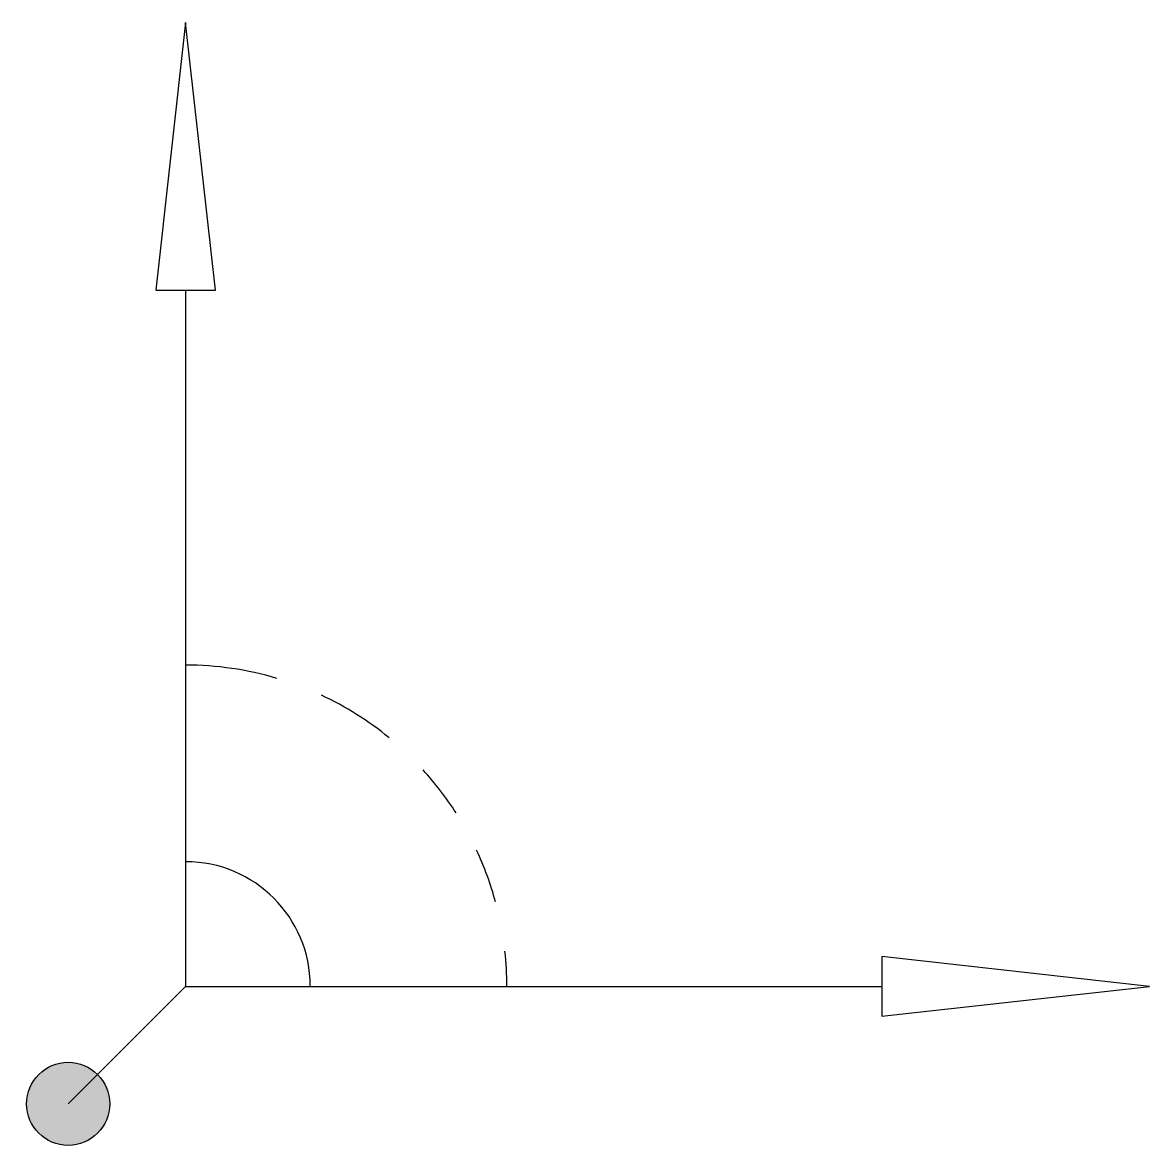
# Model space of a CAD drawing. Header units: millimetres. Extents: x -14 to 325, y -14 to 325.
import ezdxf

# ---------------------------------------------------------------- set-up
doc = ezdxf.new("R2010")
doc.units = ezdxf.units.MM

# ---------------------------------------------------------------- blocks, each defined once
blk = doc.blocks.new('由此侧铺')
h = blk.add_hatch(color=1)
edge = h.paths.add_edge_path()
edge.add_arc((0, 0), 12.5, 135, 495)
at = {"color": 1}
for points in [[(26.4, 244.84), (44.31, 244.84), (35.36, 325.36)], [(244.84, 26.4), (325.36, 35.36), (244.84, 44.31)]]:
    blk.add_lwpolyline(points, close=True, dxfattribs=at)
for points in [[(35.36, 244.84), (35.36, 35.36), (244.84, 35.36)], [(35.36, 35.36), (0, 0)]]:
    blk.add_lwpolyline(points, dxfattribs=at)
blk.add_circle((0, 0), 12.5, dxfattribs=at)
for start, end in [(73.4959, 90), (50.6733, 64.9987), (32.6657, 42.3573), (15.2675, 25.0604), (0, 6.2718)]:
    blk.add_arc((35.36, 35.36), 96.65, start, end, dxfattribs=at)
at = {"color": 5}
blk.add_arc((35.36, 35.36), 37.5, 0, 90, dxfattribs=at)

msp = doc.modelspace()

# ---------------------------------------------------------------- block references
msp.add_blockref('由此侧铺', (0, 0))

doc.saveas('drawing.dxf')
